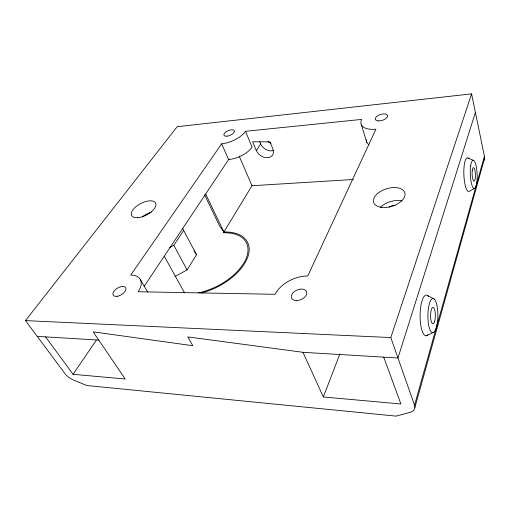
<?xml version="1.0" encoding="UTF-8"?>
<svg xmlns="http://www.w3.org/2000/svg" width="510" height="510" viewBox="0 0 510 510"><rect width="100%" height="100%" fill="white"/><g stroke="black" fill="none" stroke-linecap="round" stroke-linejoin="round"><path stroke-width="0.76" d="M414.885 407.477L484.5 158.502M414.541 405.214L484.411 156.302L471.597 93.878L177.187 126.697L25.5 320.605L64.904 373.562A11.092 4.979 31.8 0 0 73.529 380.084L86.872 385.522L396.091 416.122L410.435 412.233A14.471 8.013 19.4 0 0 414.541 405.214L390.8 337.575L471.597 93.878M475.409 112.436L397.972 358.001L302.965 352.308L187.744 336.893L192.825 345.71L93.196 331.857L125.192 379.019L73.089 374.308L45.581 336.887M383.718 357.147L400.898 403.984L323.346 396.958L339.909 353.902M239.139 156.034L251.978 185.729L223.444 232.783A45.415 25.392 -27.1 0 1 247.93 248.204A45.415 25.392 -27.1 0 1 227.645 279.856L223.826 282.425A45.415 25.392 -27.1 0 1 198.454 292.842M174.892 276.56L187.062 269.905L196.516 254.77L182.593 228.359M256.358 150.654L252.679 141.786L270.026 141.901L272.939 149.213A9.537 7.038 32.7 0 1 267.801 157.692A9.537 7.038 32.7 0 1 256.358 150.654L260.635 143.897L259.73 141.684M169.658 247.548L173.833 245.291L183.785 230.271M144.043 286.563L228.939 159.05M73.089 374.308L96.32 340.144M221.64 143.826L130.726 275.062A24.225 12.884 -31.1 0 1 138.159 291.739L275.113 294.315A27.228 17.34 -23.4 0 1 307.74 276.006L375.921 129.215A21.535 10.296 -17.7 0 1 361.654 119.404L245.469 131.299A18.978 8.428 -23.4 0 1 221.64 143.826L228.607 159.541A18.711 8.657 -23.4 0 0 252.074 147.122L245.469 131.299M474.689 188.286L469.264 191.333A16.83 4.201 87.7 0 1 463.819 172.998A16.83 4.201 87.7 0 1 468.862 158.808M426.303 335.765L432.945 332.641M251.978 185.729L353.456 179.488M25.5 320.605L390.8 337.575M37.243 336.39L98.774 340.074M468.123 158.087L473.745 160.465M427.979 295.755L434.29 299.134A17.047 4.985 -89.5 0 1 436.318 327.643A17.047 4.985 -89.5 0 1 428.024 320.044A17.047 4.985 -89.5 0 1 434.29 299.134M201.182 293.065A46.678 26.099 -27.1 0 0 231.967 277.548L235.365 274.584A46.678 26.099 -27.1 0 0 248.472 244.539L247.503 242.167A46.678 26.099 -27.1 0 0 223.915 231.999L219.631 226.045L204.574 194.794M194.068 250.818L196.516 254.77M140.55 279.894L147.766 292.09M164.265 256.192L184.575 292.899M173.833 245.291L187.062 269.905M205.664 194.01L223.915 231.999M302.965 352.308L323.346 396.958M361.424 124.944L366.837 142.405M273.927 150.424A9.435 7.038 32.8 0 1 260.635 143.897M368.794 144.611A21.191 10.544 -17.4 0 1 366.237 139.727M389.13 207.041A8.045 4.647 -16.8 0 1 395.008 205.371M380.511 207.353A16.097 9.288 -16.8 0 1 402.046 200.863M142.373 216.833A13.387 6.534 -27.8 0 1 151.362 212.198M427.884 334.847A20.368 6.114 -89.5 0 1 420.112 314.511A20.368 6.114 -89.5 0 1 428.719 296.61M270.963 143.304A9.339 7.038 32.9 0 1 267.89 141.398M484.411 156.302A10.538 8.319 10.5 0 1 483.875 160.593M378.35 120.927A6.458 3.085 -17.7 0 0 387.657 115.885A6.458 3.085 -17.7 0 0 378.292 115.387A6.458 3.085 -17.7 0 0 378.35 120.927M226.976 136.183A5.693 2.524 -23.4 0 0 234.46 130.936A5.693 2.524 -23.4 0 0 226.064 131.829A5.693 2.524 -23.4 0 0 226.976 136.183M296.431 300.575A8.166 5.196 -23.4 0 0 306.688 292A8.166 5.196 -23.4 0 0 294.009 291.854A8.166 5.196 -23.4 0 0 296.431 300.575M117.555 296.265A7.268 3.863 -31.1 0 0 125.772 287.933A7.268 3.863 -31.1 0 0 114.928 290.062A7.268 3.863 -31.1 0 0 117.555 296.265M381.646 207.372A16.301 9.174 -17.1 0 0 405.036 194.087A16.301 9.174 -17.1 0 0 381.008 191.129A16.301 9.174 -17.1 0 0 381.646 207.372M137.534 217.706A13.528 6.426 -27.6 0 0 155.977 204.484A13.528 6.426 -27.6 0 0 137.362 205.587A13.528 6.426 -27.6 0 0 137.534 217.706M434.622 321.3A8.179 2.391 -89.5 0 0 433.608 307.657A8.179 2.391 -89.5 0 0 430.631 317.787A8.179 2.391 -89.5 0 0 434.622 321.3M470.679 165.82A14.076 3.423 87.7 0 0 473.796 188.292A14.076 3.423 87.7 0 0 476.671 168.925A14.076 3.423 87.7 0 0 470.679 165.82M472.311 170.219A6.757 1.638 87.7 0 0 473.784 181.044A6.757 1.638 87.7 0 0 475.186 171.806A6.757 1.638 87.7 0 0 472.311 170.219"/></g></svg>
